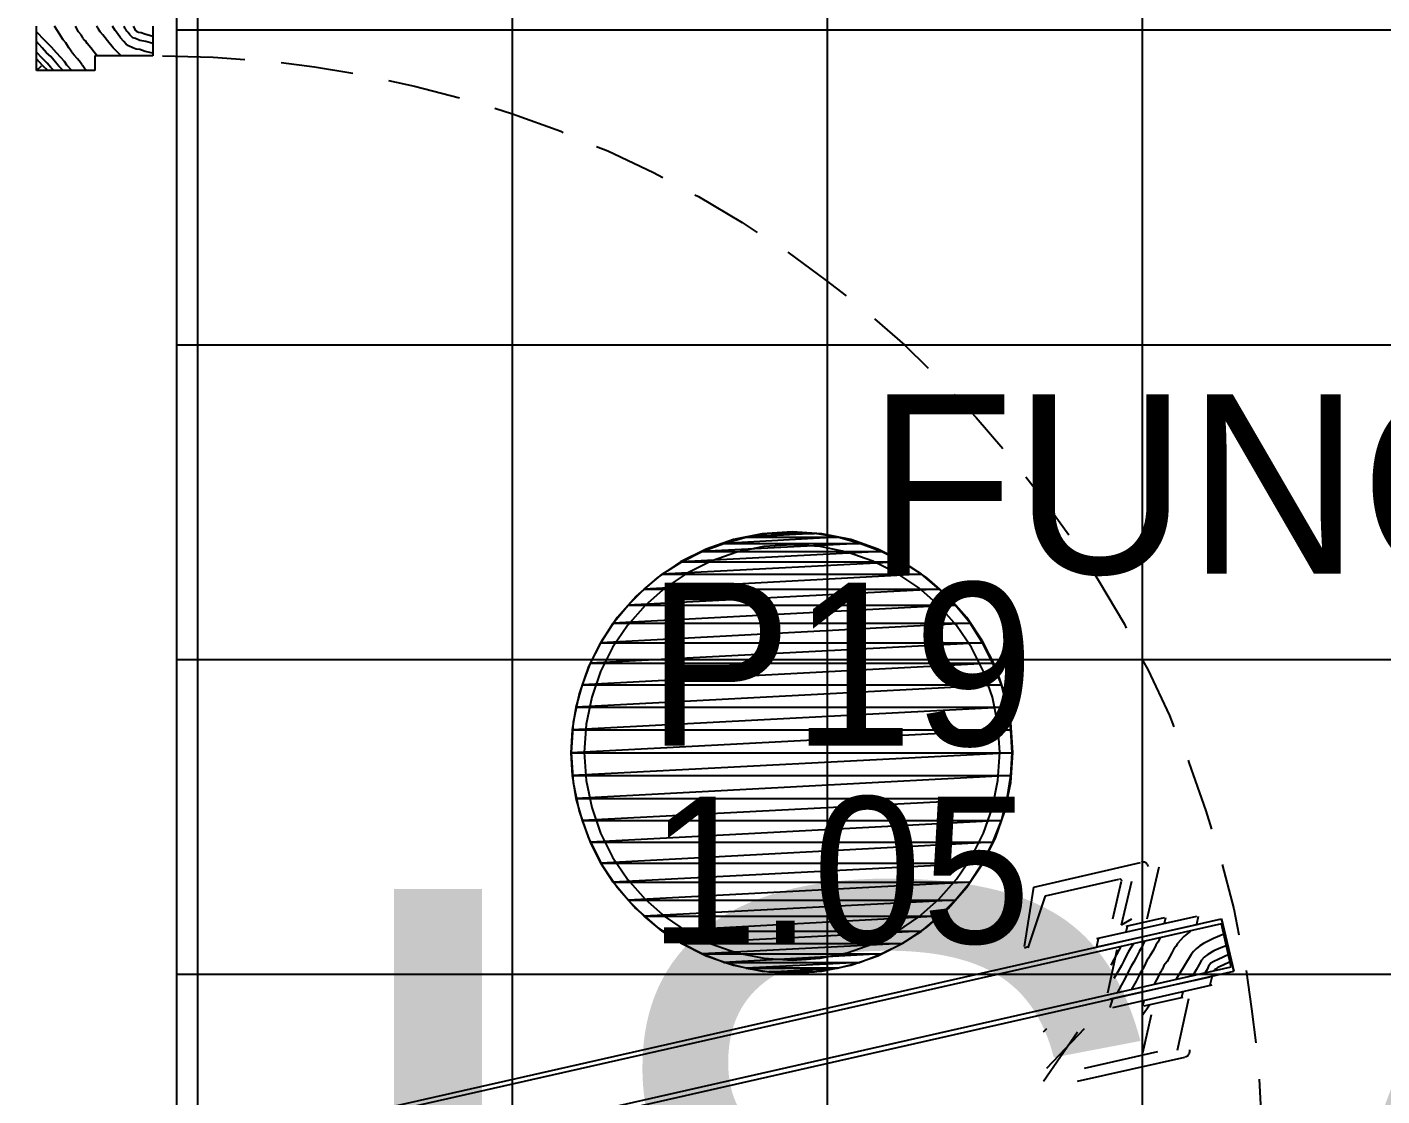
# Model space of a CAD drawing. Header units: millimetres. Extents: x 7649 to 34105, y 3983 to 25377.
# Drawn here: x 30915 to 32076, y 7458 to 8375 of the extents above; entities that cross this region are included whole.
import ezdxf

# ---------------------------------------------------------------- set-up
doc = ezdxf.new("R2010")
doc.units = ezdxf.units.MM

msp = doc.modelspace()

# ---------------------------------------------------------------- linework, layer by layer
at = {"layer": 'GEOMETRY', "color": 7}
for p, q in [((31060.84861, 7324.90139), (31060.84861, 9005.00556)), ((31330.72361, 7324.90139), (31330.72361, 9005.00556)), ((31600.59861, 7324.90139), (31600.59861, 9005.00556)), ((31870.47361, 7324.90139), (31870.47361, 9005.00556)), ((30922.73611, 8337.19722), (30922.73611, 8375.29722)), ((30941.25694, 8370.53472), (30938.08194, 8375.29722)), ((30958.71944, 8370.53472), (30956.07361, 8375.29722)), ((30975.65278, 8372.65139), (30974.06528, 8375.29722)), ((30989.94028, 8371.59306), (30987.82361, 8375.29722)), ((30998.40694, 8373.70972), (30997.87778, 8375.29722)), ((30998.93611, 8372.65139), (30998.40694, 8373.70972)), ((31006.87361, 8373.18056), (31005.81528, 8375.29722)), ((31007.40278, 8371.59306), (31006.87361, 8373.18056)), ((31022.21944, 8375.29722), (31022.21944, 8349.89722)), ((30929.61528, 8363.12639), (30922.73611, 8370.53472)), ((30927.49861, 8356.77639), (30922.73611, 8362.06806)), ((30935.43611, 8357.30556), (30929.61528, 8363.12639)), ((30943.37361, 8366.83056), (30941.25694, 8370.53472)), ((30945.49028, 8363.65556), (30943.37361, 8366.83056)), ((30947.60694, 8361.00972), (30945.49028, 8363.65556)), ((30960.83611, 8367.88889), (30958.71944, 8370.53472)), ((30961.89444, 8365.77222), (30960.83611, 8367.88889)), ((30962.42361, 8365.24306), (30961.89444, 8365.77222)), ((30962.95278, 8364.71389), (30962.42361, 8365.24306)), ((30962.95278, 8364.18472), (30962.95278, 8364.71389)), ((30963.48194, 8363.65556), (30962.95278, 8364.18472)), ((30964.54028, 8362.59722), (30963.48194, 8363.65556)), ((30966.12778, 8360.48056), (30964.54028, 8362.59722)), ((30977.24028, 8370.53472), (30975.65278, 8372.65139)), ((30979.35694, 8367.88889), (30977.24028, 8370.53472)), ((30983.59028, 8362.59722), (30979.35694, 8367.88889)), ((30988.35278, 8356.77639), (30983.59028, 8362.59722)), ((30992.05694, 8368.94722), (30989.94028, 8371.59306)), ((30994.70278, 8365.24306), (30992.05694, 8368.94722)), ((30997.34861, 8362.06806), (30994.70278, 8365.24306)), ((30999.46528, 8359.95139), (30997.34861, 8362.06806)), ((30999.46528, 8372.12222), (30998.93611, 8372.65139)), ((30999.99444, 8371.06389), (30999.46528, 8372.12222)), ((31001.05278, 8370.00556), (30999.99444, 8371.06389)), ((31002.64028, 8367.88889), (31001.05278, 8370.00556)), ((31005.28611, 8365.24306), (31002.64028, 8367.88889)), ((31007.40278, 8364.71389), (31005.28611, 8365.24306)), ((31008.46111, 8371.06389), (31007.40278, 8371.59306)), ((31011.10694, 8363.12639), (31007.40278, 8364.71389)), ((31008.46111, 8370.53472), (31008.46111, 8371.06389)), ((31010.04861, 8370.00556), (31008.46111, 8370.53472)), ((31012.16528, 8369.47639), (31010.04861, 8370.00556)), ((31016.39861, 8362.06806), (31011.10694, 8363.12639)), ((31015.34028, 8368.41806), (31012.16528, 8369.47639)), ((31022.21944, 8366.30139), (31015.34028, 8368.41806)), ((31022.21944, 8360.48056), (31016.39861, 8362.06806)), ((31042.85694, 8372.12222), (33322.50694, 8372.12222)), ((30927.49861, 8347.78056), (30922.73611, 8353.07222)), ((30931.20278, 8352.54306), (30927.49861, 8356.77639)), ((30934.90694, 8349.36806), (30931.20278, 8352.54306)), ((30939.66944, 8352.54306), (30935.43611, 8357.30556)), ((30943.37361, 8348.30972), (30939.66944, 8352.54306)), ((30950.25278, 8356.77639), (30947.60694, 8361.00972)), ((30951.84028, 8354.65972), (30950.25278, 8356.77639)), ((30952.89861, 8353.07222), (30951.84028, 8354.65972)), ((30953.42778, 8352.54306), (30952.89861, 8353.07222)), ((30953.42778, 8352.01389), (30953.42778, 8352.54306)), ((30955.01528, 8350.42639), (30953.42778, 8352.01389)), ((30957.66111, 8347.25139), (30955.01528, 8350.42639)), ((30969.30278, 8356.77639), (30966.12778, 8360.48056)), ((30971.94861, 8353.07222), (30969.30278, 8356.77639)), ((30974.59444, 8349.89722), (30971.94861, 8353.07222)), ((30972.47778, 8349.89722), (30972.47778, 8337.19722)), ((31022.21944, 8349.89722), (30972.47778, 8349.89722)), ((30991.52778, 8353.60139), (30988.35278, 8356.77639)), ((30995.23194, 8349.89722), (30991.52778, 8353.60139)), ((31001.58194, 8358.36389), (30999.46528, 8359.95139)), ((31005.28611, 8356.77639), (31001.58194, 8358.36389)), ((31007.93194, 8355.71806), (31005.28611, 8356.77639)), ((31011.10694, 8355.18889), (31007.93194, 8355.71806)), ((31015.86944, 8353.60139), (31011.10694, 8355.18889)), ((31022.21944, 8352.01389), (31015.86944, 8353.60139)), ((31030.68611, 8349.89722), (31074.07778, 8348.83889)), ((30928.02778, 8341.43056), (30922.73611, 8347.25139)), ((30922.73611, 8337.19722), (30926.96944, 8341.43056)), ((30931.73194, 8343.54722), (30927.49861, 8347.78056)), ((30932.26111, 8337.19722), (30928.02778, 8341.43056)), ((30934.90694, 8339.84306), (30931.73194, 8343.54722)), ((30937.55278, 8346.19306), (30934.90694, 8349.36806)), ((30937.55278, 8337.19722), (30934.90694, 8339.84306)), ((30941.78611, 8340.90139), (30937.55278, 8346.19306)), ((30945.49028, 8337.19722), (30941.78611, 8340.90139)), ((30946.54861, 8345.13472), (30943.37361, 8348.30972)), ((30948.66528, 8341.95972), (30946.54861, 8345.13472)), ((30952.89861, 8337.19722), (30948.66528, 8341.95972)), ((30960.30694, 8344.07639), (30957.66111, 8347.25139)), ((30961.36528, 8342.48889), (30960.30694, 8344.07639)), ((30961.89444, 8341.95972), (30961.36528, 8342.48889)), ((30962.42361, 8341.43056), (30961.89444, 8341.95972)), ((30962.95278, 8340.37222), (30962.42361, 8341.43056)), ((30964.01111, 8338.78472), (30962.95278, 8340.37222)), ((30965.59861, 8337.19722), (30964.01111, 8338.78472)), ((31074.07778, 8348.83889), (31101.06528, 8346.72222)), ((31132.28611, 8344.07639), (31160.86111, 8340.37222)), ((31160.86111, 8340.37222), (31193.66944, 8335.08056)), ((30972.47778, 8337.19722), (30922.73611, 8337.19722)), ((31224.36111, 8328.73056), (31246.58611, 8323.96806)), ((31246.58611, 8323.96806), (31285.21528, 8313.91389)), ((31315.37778, 8304.91806), (31330.72361, 8300.15556)), ((31330.72361, 8300.15556), (31371.99861, 8285.33889)), ((31371.99861, 8285.33889), (31374.11528, 8284.28056)), ((31402.69028, 8272.10972), (31412.21528, 8268.40556)), ((31412.21528, 8268.40556), (31451.37361, 8249.88472)), ((31451.37361, 8249.88472), (31459.31111, 8245.65139)), ((31486.82778, 8230.83472), (31490.00278, 8229.24722)), ((31490.00278, 8229.24722), (31527.57361, 8207.02222)), ((31527.57361, 8207.02222), (31540.27361, 8198.55556)), ((31566.73194, 8181.62222), (31599.54028, 8157.28056)), ((31599.54028, 8157.28056), (31616.47361, 8144.05139)), ((31640.81528, 8124.47222), (31666.74444, 8101.71806)), ((31042.85694, 8102.24722), (33322.50694, 8102.24722)), ((31666.74444, 8101.71806), (31686.85278, 8082.13889)), ((31709.07778, 8059.91389), (31728.12778, 8039.80556)), ((31728.12778, 8039.80556), (31750.88194, 8013.34722)), ((31770.46111, 7989.00556), (31783.69028, 7972.07222)), ((31783.69028, 7972.07222), (31807.50278, 7939.26389)), ((31628.11528, 7931.85556), (31493.17778, 7924.97639)), ((31493.17778, 7924.97639), (31511.69861, 7931.85556)), ((31628.11528, 7931.85556), (31493.17778, 7924.97639)), ((31519.88084, 7935.15212), (31496.53536, 7927.04322)), ((31609.06528, 7937.14722), (31511.69861, 7931.85556)), ((31511.69861, 7931.85556), (31530.74861, 7937.14722)), ((31609.06528, 7937.14722), (31511.69861, 7931.85556)), ((31511.69861, 7931.85556), (31628.11528, 7931.85556)), ((31511.69861, 7931.85556), (31628.11528, 7931.85556)), ((31544.50136, 7940.18275), (31519.88084, 7935.15212)), ((31589.48611, 7940.32222), (31530.74861, 7937.14722)), ((31530.74861, 7937.14722), (31550.32778, 7940.32222)), ((31589.48611, 7940.32222), (31530.74861, 7937.14722)), ((31530.74861, 7937.14722), (31609.06528, 7937.14722)), ((31530.74861, 7937.14722), (31609.06528, 7937.14722)), ((31570.17153, 7941.90972), (31544.50136, 7940.18275)), ((31569.90694, 7941.38056), (31550.32778, 7940.32222)), ((31550.32778, 7940.32222), (31589.48611, 7940.32222)), ((31550.32778, 7940.32222), (31589.48611, 7940.32222)), ((31589.48611, 7940.32222), (31569.90694, 7941.38056)), ((31595.84169, 7940.18275), (31570.17153, 7941.90972)), ((31609.06528, 7937.14722), (31589.48611, 7940.32222)), ((31620.46222, 7935.15212), (31595.84169, 7940.18275)), ((31628.11528, 7931.85556), (31609.06528, 7937.14722)), ((31643.8077, 7927.04322), (31620.46222, 7935.15212)), ((31646.63611, 7924.97639), (31628.11528, 7931.85556)), ((31496.53536, 7927.04322), (31474.69032, 7916.08146)), ((31646.63611, 7924.97639), (31475.71528, 7915.98056)), ((31475.71528, 7915.98056), (31493.17778, 7924.97639)), ((31646.63611, 7924.97639), (31475.71528, 7915.98056)), ((31493.17778, 7924.97639), (31646.63611, 7924.97639)), ((31493.17778, 7924.97639), (31646.63611, 7924.97639)), ((31522.83492, 7924.43658), (31500.86077, 7916.80402)), ((31546.00923, 7929.1717), (31522.83492, 7924.43658)), ((31570.17153, 7930.79722), (31546.00923, 7929.1717)), ((31594.33383, 7929.1717), (31570.17153, 7930.79722)), ((31617.50814, 7924.43658), (31594.33383, 7929.1717)), ((31639.48228, 7916.80402), (31617.50814, 7924.43658)), ((31665.65273, 7916.08146), (31643.8077, 7927.04322)), ((31664.62778, 7915.98056), (31646.63611, 7924.97639)), ((31474.69032, 7916.08146), (31454.57114, 7902.49224)), ((31664.62778, 7915.98056), (31458.78194, 7905.39722)), ((31458.78194, 7905.39722), (31475.71528, 7915.98056)), ((31664.62778, 7915.98056), (31458.78194, 7905.39722)), ((31475.71528, 7915.98056), (31664.62778, 7915.98056)), ((31475.71528, 7915.98056), (31664.62778, 7915.98056)), ((31500.86077, 7916.80402), (31480.29894, 7906.48618)), ((31660.04412, 7906.48618), (31639.48228, 7916.80402)), ((31681.03194, 7905.39722), (31664.62778, 7915.98056)), ((31685.77192, 7902.49224), (31665.65273, 7916.08146)), ((31824.96528, 7912.80556), (31832.90278, 7900.10556)), ((31454.57114, 7902.49224), (31436.40321, 7886.50096)), ((31681.03194, 7905.39722), (31443.43611, 7892.69722)), ((31443.43611, 7892.69722), (31458.78194, 7905.39722)), ((31681.03194, 7905.39722), (31443.43611, 7892.69722)), ((31458.78194, 7905.39722), (31681.03194, 7905.39722)), ((31458.78194, 7905.39722), (31681.03194, 7905.39722)), ((31480.29894, 7906.48618), (31461.36158, 7893.69522)), ((31678.98147, 7893.69522), (31660.04412, 7906.48618)), ((31696.37778, 7892.69722), (31681.03194, 7905.39722)), ((31703.93985, 7886.50096), (31685.77192, 7902.49224)), ((31832.90278, 7900.10556), (31855.12778, 7862.53472)), ((31436.40321, 7886.50096), (31420.41193, 7868.33303)), ((31696.37778, 7892.69722), (31429.67778, 7878.93889)), ((31429.67778, 7878.93889), (31443.43611, 7892.69722)), ((31696.37778, 7892.69722), (31429.67778, 7878.93889)), ((31443.43611, 7892.69722), (31696.37778, 7892.69722)), ((31443.43611, 7892.69722), (31696.37778, 7892.69722)), ((31461.36158, 7893.69522), (31444.26087, 7878.6433)), ((31696.08219, 7878.6433), (31678.98147, 7893.69522)), ((31710.13611, 7878.93889), (31696.37778, 7892.69722)), ((31719.93113, 7868.33303), (31703.93985, 7886.50096)), ((31710.13611, 7878.93889), (31416.97778, 7863.59306)), ((31416.97778, 7863.59306), (31429.67778, 7878.93889)), ((31710.13611, 7878.93889), (31416.97778, 7863.59306)), ((31444.26087, 7878.6433), (31429.20895, 7861.54258)), ((31429.67778, 7878.93889), (31710.13611, 7878.93889)), ((31429.67778, 7878.93889), (31710.13611, 7878.93889)), ((31711.13411, 7861.54258), (31696.08219, 7878.6433)), ((31722.83611, 7863.59306), (31710.13611, 7878.93889)), ((31722.83611, 7863.59306), (31406.39444, 7846.65972)), ((31406.39444, 7846.65972), (31416.97778, 7863.59306)), ((31722.83611, 7863.59306), (31406.39444, 7846.65972)), ((31420.41193, 7868.33303), (31406.82271, 7848.21384)), ((31416.97778, 7863.59306), (31722.83611, 7863.59306)), ((31416.97778, 7863.59306), (31722.83611, 7863.59306)), ((31733.52035, 7848.21384), (31719.93113, 7868.33303)), ((31733.41944, 7846.65972), (31722.83611, 7863.59306)), ((31855.12778, 7862.53472), (31856.71528, 7859.35972)), ((31429.20895, 7861.54258), (31416.41799, 7842.60523)), ((31723.92507, 7842.60523), (31711.13411, 7861.54258)), ((31406.82271, 7848.21384), (31395.86095, 7826.36881)), ((31733.41944, 7846.65972), (31397.39861, 7829.19722)), ((31397.39861, 7829.19722), (31406.39444, 7846.65972)), ((31733.41944, 7846.65972), (31397.39861, 7829.19722)), ((31416.41799, 7842.60523), (31406.10015, 7822.0434)), ((31406.39444, 7846.65972), (31733.41944, 7846.65972)), ((31406.39444, 7846.65972), (31733.41944, 7846.65972)), ((31734.24291, 7822.0434), (31723.92507, 7842.60523)), ((31742.41528, 7829.19722), (31733.41944, 7846.65972)), ((31744.48211, 7826.36881), (31733.52035, 7848.21384)), ((31042.85694, 7832.37222), (33322.50694, 7832.37222)), ((31742.41528, 7829.19722), (31390.51944, 7810.67639)), ((31390.51944, 7810.67639), (31397.39861, 7829.19722)), ((31742.41528, 7829.19722), (31390.51944, 7810.67639)), ((31397.39861, 7829.19722), (31742.41528, 7829.19722)), ((31397.39861, 7829.19722), (31742.41528, 7829.19722)), ((31749.82361, 7810.67639), (31742.41528, 7829.19722)), ((31871.00278, 7831.31389), (31875.23611, 7823.90556)), ((31395.86095, 7826.36881), (31387.75205, 7803.02333)), ((31406.10015, 7822.0434), (31398.46759, 7800.06925)), ((31741.87547, 7800.06925), (31734.24291, 7822.0434)), ((31752.59101, 7803.02333), (31744.48211, 7826.36881)), ((31875.23611, 7823.90556), (31893.75694, 7784.21806)), ((31749.82361, 7810.67639), (31385.22778, 7791.62639)), ((31385.22778, 7791.62639), (31390.51944, 7810.67639)), ((31749.82361, 7810.67639), (31385.22778, 7791.62639)), ((31390.51944, 7810.67639), (31749.82361, 7810.67639)), ((31390.51944, 7810.67639), (31749.82361, 7810.67639)), ((31754.58611, 7791.62639), (31749.82361, 7810.67639)), ((31387.75205, 7803.02333), (31382.72141, 7778.40281)), ((31398.46759, 7800.06925), (31393.73246, 7776.89494)), ((31746.61059, 7776.89494), (31741.87547, 7800.06925)), ((31757.62164, 7778.40281), (31752.59101, 7803.02333)), ((31754.58611, 7791.62639), (31382.05278, 7772.04722)), ((31382.05278, 7772.04722), (31385.22778, 7791.62639)), ((31754.58611, 7791.62639), (31382.05278, 7772.04722)), ((31385.22778, 7791.62639), (31754.58611, 7791.62639)), ((31385.22778, 7791.62639), (31754.58611, 7791.62639)), ((31757.76111, 7772.04722), (31754.58611, 7791.62639)), ((31893.75694, 7784.21806), (31897.46111, 7774.69306)), ((31382.72141, 7778.40281), (31380.99444, 7752.73264)), ((31757.76111, 7772.04722), (31380.99444, 7752.46806)), ((31380.99444, 7752.46806), (31382.05278, 7772.04722)), ((31757.76111, 7772.04722), (31380.99444, 7752.46806)), ((31382.05278, 7772.04722), (31757.76111, 7772.04722)), ((31382.05278, 7772.04722), (31757.76111, 7772.04722)), ((31393.73246, 7776.89494), (31392.10694, 7752.73264)), ((31748.23611, 7752.73264), (31746.61059, 7776.89494)), ((31759.34861, 7752.73264), (31757.62164, 7778.40281)), ((31758.81944, 7752.46806), (31757.76111, 7772.04722)), ((31380.99444, 7752.73264), (31382.72141, 7727.06247)), ((31380.99444, 7752.46806), (31758.81944, 7752.46806)), ((31380.99444, 7752.46806), (31758.81944, 7752.46806)), ((31382.05278, 7732.88889), (31380.99444, 7752.46806)), ((31758.81944, 7752.46806), (31382.05278, 7732.88889)), ((31758.81944, 7752.46806), (31382.05278, 7732.88889)), ((31392.10694, 7752.73264), (31393.73246, 7728.57034)), ((31392.10694, 7752.46806), (31748.23611, 7752.46806)), ((31746.61059, 7728.57034), (31748.23611, 7752.73264)), ((31757.62164, 7727.06247), (31759.34861, 7752.73264)), ((31757.76111, 7732.88889), (31758.81944, 7752.46806)), ((31909.63194, 7746.11806), (31910.16111, 7744.00139)), ((31910.16111, 7744.00139), (31924.97778, 7702.72639)), ((31382.05278, 7732.88889), (31757.76111, 7732.88889)), ((31382.05278, 7732.88889), (31757.76111, 7732.88889)), ((31385.22778, 7713.30972), (31382.05278, 7732.88889)), ((31382.72141, 7727.06247), (31387.75205, 7702.44195)), ((31757.76111, 7732.88889), (31385.22778, 7713.30972)), ((31757.76111, 7732.88889), (31385.22778, 7713.30972)), ((31393.73246, 7728.57034), (31398.46759, 7705.39603)), ((31741.87547, 7705.39603), (31746.61059, 7728.57034)), ((31752.59101, 7702.44195), (31757.62164, 7727.06247)), ((31754.58611, 7713.30972), (31757.76111, 7732.88889)), ((31385.22778, 7713.30972), (31754.58611, 7713.30972)), ((31385.22778, 7713.30972), (31754.58611, 7713.30972)), ((31390.51944, 7694.25972), (31385.22778, 7713.30972)), ((31754.58611, 7713.30972), (31390.51944, 7694.25972)), ((31754.58611, 7713.30972), (31390.51944, 7694.25972)), ((31749.82361, 7694.25972), (31754.58611, 7713.30972)), ((31387.75205, 7702.44195), (31395.86095, 7679.09647)), ((31398.46759, 7705.39603), (31406.10015, 7683.42188)), ((31734.24291, 7683.42188), (31741.87547, 7705.39603)), ((31744.48211, 7679.09647), (31752.59101, 7702.44195)), ((31924.97778, 7702.72639), (31929.74028, 7686.85139)), ((31390.51944, 7694.25972), (31749.82361, 7694.25972)), ((31390.51944, 7694.25972), (31749.82361, 7694.25972)), ((31397.39861, 7675.73889), (31390.51944, 7694.25972)), ((31749.82361, 7694.25972), (31397.39861, 7675.73889)), ((31749.82361, 7694.25972), (31397.39861, 7675.73889)), ((31742.41528, 7675.73889), (31749.82361, 7694.25972)), ((31395.86095, 7679.09647), (31406.82271, 7657.25143)), ((31406.10015, 7683.42188), (31416.41799, 7662.86005)), ((31723.92507, 7662.86005), (31734.24291, 7683.42188)), ((31733.52035, 7657.25143), (31744.48211, 7679.09647)), ((31397.39861, 7675.73889), (31742.41528, 7675.73889)), ((31397.39861, 7675.73889), (31742.41528, 7675.73889)), ((31406.39444, 7657.74722), (31397.39861, 7675.73889)), ((31742.41528, 7675.73889), (31406.39444, 7657.74722)), ((31742.41528, 7675.73889), (31406.39444, 7657.74722)), ((31733.41944, 7657.74722), (31742.41528, 7675.73889)), ((31406.39444, 7657.74722), (31733.41944, 7657.74722)), ((31406.39444, 7657.74722), (31733.41944, 7657.74722)), ((31416.97778, 7641.34306), (31406.39444, 7657.74722)), ((31406.82271, 7657.25143), (31420.41193, 7637.13225)), ((31416.41799, 7662.86005), (31429.20895, 7643.9227)), ((31733.41944, 7657.74722), (31416.97778, 7641.34306)), ((31733.41944, 7657.74722), (31416.97778, 7641.34306)), ((31711.13411, 7643.9227), (31723.92507, 7662.86005)), ((31719.93113, 7637.13225), (31733.52035, 7657.25143)), ((31722.83611, 7641.34306), (31733.41944, 7657.74722)), ((31777.34028, 7637.10972), (31868.88611, 7658.27639)), ((31870.30567, 7658.78734), (31869.63025, 7658.68153)), ((31870.97325, 7658.80134), (31870.30567, 7658.78734)), ((31871.6258, 7658.72806), (31870.97325, 7658.80134)), ((31872.25618, 7658.57202), (31871.6258, 7658.72806)), ((31872.85722, 7658.33774), (31872.25618, 7658.57202)), ((31873.42175, 7658.02976), (31872.85722, 7658.33774)), ((31873.94262, 7657.6526), (31873.42175, 7658.02976)), ((31874.41266, 7657.21078), (31873.94262, 7657.6526)), ((31874.8247, 7656.70883), (31874.41266, 7657.21078)), ((31874.70694, 7610.12222), (31884.76111, 7654.57222)), ((31875.17159, 7656.15128), (31874.8247, 7656.70883)), ((31875.44617, 7655.54264), (31875.17159, 7656.15128)), ((31875.64126, 7654.88745), (31875.44617, 7655.54264)), ((31938.73611, 7656.68889), (31948.79028, 7618.58889)), ((31416.97778, 7641.34306), (31722.83611, 7641.34306)), ((31416.97778, 7641.34306), (31722.83611, 7641.34306)), ((31429.67778, 7625.99722), (31416.97778, 7641.34306)), ((31429.20895, 7643.9227), (31444.26087, 7626.82198)), ((31722.83611, 7641.34306), (31429.67778, 7625.99722)), ((31722.83611, 7641.34306), (31429.67778, 7625.99722)), ((31696.08219, 7626.82198), (31711.13411, 7643.9227)), ((31710.13611, 7625.99722), (31722.83611, 7641.34306)), ((31787.39444, 7629.70139), (31850.36528, 7643.98889)), ((31845.07361, 7610.12222), (31852.48194, 7642.40139)), ((31850.99878, 7643.98229), (31850.74975, 7643.94341)), ((31851.24491, 7643.98736), (31850.99878, 7643.98229)), ((31851.48549, 7643.9603), (31851.24491, 7643.98736)), ((31851.7179, 7643.90278), (31851.48549, 7643.9603)), ((31851.93948, 7643.81645), (31851.7179, 7643.90278)), ((31852.1476, 7643.70299), (31851.93948, 7643.81645)), ((31852.33961, 7643.56405), (31852.1476, 7643.70299)), ((31852.51287, 7643.40131), (31852.33961, 7643.56405)), ((31852.48194, 7604.83056), (31861.47778, 7642.40139)), ((31852.66475, 7643.21642), (31852.51287, 7643.40131)), ((31852.7926, 7643.01106), (31852.66475, 7643.21642)), ((31852.89377, 7642.78689), (31852.7926, 7643.01106)), ((31852.96563, 7642.54557), (31852.89377, 7642.78689)), ((31420.41193, 7637.13225), (31436.40321, 7618.96432)), ((31703.93985, 7618.96432), (31719.93113, 7637.13225)), ((31769.40278, 7586.30972), (31777.34028, 7637.10972)), ((31772.57778, 7585.25139), (31787.39444, 7629.70139)), ((31429.67778, 7625.99722), (31710.13611, 7625.99722)), ((31429.67778, 7625.99722), (31710.13611, 7625.99722)), ((31443.43611, 7612.23889), (31429.67778, 7625.99722)), ((31436.40321, 7618.96432), (31454.57114, 7602.97304)), ((31710.13611, 7625.99722), (31443.43611, 7612.23889)), ((31710.13611, 7625.99722), (31443.43611, 7612.23889)), ((31444.26087, 7626.82198), (31461.36158, 7611.77006)), ((31678.98147, 7611.77006), (31696.08219, 7626.82198)), ((31685.77192, 7602.97304), (31703.93985, 7618.96432)), ((31696.37778, 7612.23889), (31710.13611, 7625.99722)), ((31948.79028, 7618.58889), (31953.02361, 7596.36389)), ((31016.92778, 7401.63056), (31938.20694, 7610.12222)), ((31443.43611, 7612.23889), (31696.37778, 7612.23889)), ((31443.43611, 7612.23889), (31696.37778, 7612.23889)), ((31458.78194, 7599.53889), (31443.43611, 7612.23889)), ((31696.37778, 7612.23889), (31458.78194, 7599.53889)), ((31696.37778, 7612.23889), (31458.78194, 7599.53889)), ((31461.36158, 7611.77006), (31480.29894, 7598.9791)), ((31660.04412, 7598.9791), (31678.98147, 7611.77006)), ((31681.03194, 7599.53889), (31696.37778, 7612.23889)), ((31831.31528, 7593.18889), (31917.04028, 7612.23889)), ((31852.48194, 7604.83056), (31861.47778, 7610.12222)), ((31856.71528, 7603.77222), (31889.52361, 7611.18056)), ((31889.52361, 7606.41806), (31890.58194, 7611.18056)), ((31917.04028, 7605.35972), (31918.62778, 7612.23889)), ((31938.20694, 7610.12222), (31948.79028, 7565.14306)), ((31948.79028, 7565.14306), (31938.20694, 7610.12222)), ((31938.20694, 7605.88889), (31018.51528, 7397.92639)), ((31454.57114, 7602.97304), (31474.69032, 7589.38382)), ((31458.78194, 7599.53889), (31681.03194, 7599.53889)), ((31458.78194, 7599.53889), (31681.03194, 7599.53889)), ((31475.71528, 7588.95556), (31458.78194, 7599.53889)), ((31681.03194, 7599.53889), (31475.71528, 7588.95556)), ((31681.03194, 7599.53889), (31475.71528, 7588.95556)), ((31480.29894, 7598.9791), (31500.86077, 7588.66126)), ((31639.48228, 7588.66126), (31660.04412, 7598.9791)), ((31664.62778, 7588.95556), (31681.03194, 7599.53889)), ((31665.65273, 7589.38382), (31685.77192, 7602.97304)), ((31832.90278, 7586.30972), (31918.62778, 7605.35972)), ((31856.71528, 7599.00972), (31857.77361, 7603.77222)), ((31905.92778, 7594.77639), (31900.63611, 7588.95556)), ((31911.74861, 7599.53889), (31905.92778, 7594.77639)), ((31940.32361, 7596.89306), (31931.32778, 7593.18889)), ((31946.67361, 7568.84722), (31938.20694, 7605.88889)), ((31474.69032, 7589.38382), (31496.53536, 7578.42206)), ((31475.71528, 7588.95556), (31664.62778, 7588.95556)), ((31475.71528, 7588.95556), (31664.62778, 7588.95556)), ((31493.17778, 7579.95972), (31475.71528, 7588.95556)), ((31664.62778, 7588.95556), (31493.17778, 7579.95972)), ((31664.62778, 7588.95556), (31493.17778, 7579.95972)), ((31500.86077, 7588.66126), (31522.83492, 7581.0287)), ((31617.50814, 7581.0287), (31639.48228, 7588.66126)), ((31643.8077, 7578.42206), (31665.65273, 7589.38382)), ((31646.63611, 7579.95972), (31664.62778, 7588.95556)), ((31769.40278, 7585.25139), (31772.57778, 7586.30972)), ((31831.31528, 7586.30972), (31832.90278, 7593.18889)), ((31840.84028, 7546.62222), (31848.77778, 7583.66389)), ((31850.36528, 7583.13472), (31848.24861, 7579.43056)), ((31851.95278, 7586.30972), (31850.36528, 7583.13472)), ((31859.89028, 7584.19306), (31858.30278, 7581.54722)), ((31862.53611, 7588.42639), (31859.89028, 7584.19306)), ((31869.94444, 7585.78056), (31867.82778, 7582.07639)), ((31871.00278, 7587.89722), (31869.94444, 7585.78056)), ((31872.59028, 7591.07222), (31871.00278, 7587.89722)), ((31879.99861, 7583.13472), (31876.82361, 7578.37222)), ((31882.11528, 7587.36806), (31879.99861, 7583.13472)), ((31883.70278, 7590.01389), (31882.11528, 7587.36806)), ((31885.81944, 7593.71806), (31883.70278, 7590.01389)), ((31897.46111, 7584.19306), (31895.87361, 7581.01806)), ((31899.04861, 7586.30972), (31897.46111, 7584.19306)), ((31900.63611, 7588.95556), (31899.04861, 7586.30972)), ((31916.51111, 7584.19306), (31914.39444, 7582.07639)), ((31919.68611, 7586.83889), (31916.51111, 7584.19306)), ((31922.86111, 7588.95556), (31919.68611, 7586.83889)), ((31931.32778, 7593.18889), (31922.86111, 7588.95556)), ((31937.67778, 7585.25139), (31931.85694, 7582.60556)), ((31942.44028, 7586.83889), (31937.67778, 7585.25139)), ((31493.17778, 7579.95972), (31646.63611, 7579.95972)), ((31493.17778, 7579.95972), (31646.63611, 7579.95972)), ((31511.69861, 7572.55139), (31493.17778, 7579.95972)), ((31496.53536, 7578.42206), (31519.88084, 7570.31316)), ((31646.63611, 7579.95972), (31511.69861, 7572.55139)), ((31646.63611, 7579.95972), (31511.69861, 7572.55139)), ((31511.69861, 7572.55139), (31628.11528, 7572.55139)), ((31511.69861, 7572.55139), (31628.11528, 7572.55139)), ((31530.74861, 7567.78889), (31511.69861, 7572.55139)), ((31522.83492, 7581.0287), (31546.00923, 7576.29358)), ((31628.11528, 7572.55139), (31530.74861, 7567.78889)), ((31628.11528, 7572.55139), (31530.74861, 7567.78889)), ((31546.00923, 7576.29358), (31570.17153, 7574.66806)), ((31570.17153, 7574.66806), (31594.33383, 7576.29358)), ((31594.33383, 7576.29358), (31617.50814, 7581.0287)), ((31609.06528, 7567.78889), (31628.11528, 7572.55139)), ((31620.46222, 7570.31316), (31643.8077, 7578.42206)), ((31628.11528, 7572.55139), (31646.63611, 7579.95972)), ((31846.13194, 7575.19722), (31843.48611, 7570.43472)), ((31848.24861, 7579.43056), (31846.13194, 7575.19722)), ((31854.59861, 7574.13889), (31852.48194, 7569.90556)), ((31856.71528, 7578.37222), (31854.59861, 7574.13889)), ((31858.30278, 7581.54722), (31856.71528, 7578.37222)), ((31863.06528, 7573.08056), (31860.94861, 7569.37639)), ((31865.18194, 7576.78472), (31863.06528, 7573.08056)), ((31867.82778, 7582.07639), (31865.18194, 7576.78472)), ((31873.64861, 7573.08056), (31872.59028, 7570.43472)), ((31874.70694, 7574.66806), (31873.64861, 7573.08056)), ((31875.76528, 7576.25556), (31874.70694, 7574.66806)), ((31876.82361, 7578.37222), (31875.76528, 7576.25556)), ((31891.64028, 7573.60972), (31888.99444, 7569.90556)), ((31895.87361, 7581.01806), (31891.64028, 7573.60972)), ((31912.27778, 7579.43056), (31906.45694, 7569.90556)), ((31914.39444, 7582.07639), (31912.27778, 7579.43056)), ((31921.27361, 7574.66806), (31919.15694, 7570.96389)), ((31923.39028, 7577.31389), (31921.27361, 7574.66806)), ((31926.56528, 7579.43056), (31923.39028, 7577.31389)), ((31931.85694, 7582.60556), (31926.56528, 7579.43056)), ((31929.21111, 7572.02222), (31927.09444, 7569.37639)), ((31931.85694, 7573.60972), (31929.21111, 7572.02222)), ((31935.56111, 7575.19722), (31931.85694, 7573.60972)), ((31944.55694, 7579.43056), (31935.56111, 7575.19722)), ((31945.61528, 7573.08056), (31939.79444, 7570.43472)), ((31029.62778, 7361.41389), (31946.67361, 7568.84722)), ((31030.68611, 7357.18056), (31948.79028, 7565.14306)), ((31042.85694, 7562.49722), (33322.50694, 7562.49722)), ((31519.88084, 7570.31316), (31544.50136, 7565.28252)), ((31530.74861, 7567.78889), (31609.06528, 7567.78889)), ((31609.06528, 7567.78889), (31530.74861, 7567.78889)), ((31530.74861, 7567.78889), (31550.32778, 7564.61389)), ((31544.50136, 7565.28252), (31570.17153, 7563.55556)), ((31550.32778, 7564.61389), (31609.06528, 7567.78889)), ((31550.32778, 7564.61389), (31609.06528, 7567.78889)), ((31589.48611, 7564.61389), (31550.32778, 7564.61389)), ((31589.48611, 7564.61389), (31550.32778, 7564.61389)), ((31550.32778, 7564.61389), (31569.90694, 7563.55556)), ((31569.90694, 7563.55556), (31589.48611, 7564.61389)), ((31570.17153, 7563.55556), (31595.84169, 7565.28252)), ((31609.06528, 7567.78889), (31589.48611, 7564.61389)), ((31595.84169, 7565.28252), (31620.46222, 7570.31316)), ((31842.95694, 7541.33056), (31928.68194, 7560.38056)), ((31849.30694, 7564.61389), (31846.13194, 7558.79306)), ((31852.48194, 7569.90556), (31849.30694, 7564.61389)), ((31858.30278, 7564.61389), (31855.65694, 7559.32222)), ((31860.94861, 7569.37639), (31858.30278, 7564.61389)), ((31868.35694, 7563.02639), (31865.18194, 7556.67639)), ((31871.00278, 7567.25972), (31868.35694, 7563.02639)), ((31872.59028, 7570.43472), (31871.00278, 7567.25972)), ((31884.23194, 7560.90972), (31882.64444, 7557.73472)), ((31885.29028, 7563.02639), (31884.23194, 7560.90972)), ((31886.34861, 7564.61389), (31885.29028, 7563.02639)), ((31886.87778, 7565.67222), (31886.34861, 7564.61389)), ((31887.40694, 7566.73056), (31886.87778, 7566.20139)), ((31886.87778, 7566.20139), (31886.87778, 7565.67222)), ((31887.93611, 7567.78889), (31887.40694, 7566.73056)), ((31888.99444, 7569.90556), (31887.93611, 7567.78889)), ((31906.45694, 7569.90556), (31899.57778, 7558.26389)), ((31916.51111, 7566.20139), (31913.33611, 7560.90972)), ((31919.15694, 7570.96389), (31916.51111, 7566.20139)), ((31926.03611, 7566.73056), (31923.91944, 7563.55556)), ((31927.09444, 7569.37639), (31926.03611, 7566.73056)), ((31928.68194, 7553.50139), (31930.26944, 7560.38056)), ((31932.38611, 7566.20139), (31931.85694, 7565.14306)), ((31932.91528, 7566.73056), (31932.38611, 7566.20139)), ((31933.44444, 7567.25972), (31932.91528, 7566.73056)), ((31935.03194, 7568.31806), (31933.44444, 7567.25972)), ((31939.79444, 7570.43472), (31935.03194, 7568.31806)), ((31959.37361, 7565.67222), (31964.13611, 7532.86389)), ((31845.07361, 7533.92222), (31930.26944, 7553.50139)), ((31852.48194, 7553.50139), (31848.77778, 7546.62222)), ((31855.65694, 7559.32222), (31852.48194, 7553.50139)), ((31865.18194, 7556.67639), (31860.94861, 7549.26806)), ((31882.64444, 7557.73472), (31880.52778, 7554.03056)), ((31842.95694, 7533.92222), (31845.07361, 7541.33056)), ((31871.00278, 7535.50972), (31872.06111, 7539.74306)), ((31871.00278, 7528.10139), (31876.82361, 7536.56806)), ((31872.06111, 7535.50972), (31905.39861, 7542.91806)), ((31900.63611, 7497.40972), (31910.16111, 7541.85972)), ((31904.34028, 7542.91806), (31905.39861, 7547.68056)), ((31871.00278, 7495.29306), (31878.41111, 7528.10139)), ((31964.13611, 7532.86389), (31967.84028, 7503.75972)), ((31785.80694, 7513.28472), (31788.45278, 7515.93056)), ((31788.45278, 7482.06389), (31820.73194, 7515.93056)), ((31785.80694, 7470.95139), (31814.91111, 7513.28472)), ((31814.91111, 7470.95139), (31906.98611, 7491.58889)), ((31820.73194, 7482.06389), (31883.70278, 7496.35139)), ((31907.3003, 7491.71291), (31907.95593, 7491.90813)), ((31907.95593, 7491.90813), (31908.56485, 7492.18283)), ((31908.56485, 7492.18283), (31909.12258, 7492.52985)), ((31909.12258, 7492.52985), (31909.62459, 7492.94201)), ((31909.62459, 7492.94201), (31910.06641, 7493.41216)), ((31910.06641, 7493.41216), (31910.44352, 7493.93313)), ((31910.44352, 7493.93313), (31910.75143, 7494.49775)), ((31910.75143, 7494.49775), (31910.98564, 7495.09887)), ((31910.98564, 7495.09887), (31911.14164, 7495.72931)), ((31911.20103, 7497.04951), (31911.09542, 7497.72495)), ((31911.14164, 7495.72931), (31911.21494, 7496.38191)), ((31911.21494, 7496.38191), (31911.20103, 7497.04951)), ((31970.48611, 7472.53889), (31972.07361, 7445.55139))]:
    msp.add_line(p, q, dxfattribs=at)
at = {"layer": 'RECTANGLES', "color": 7}
msp.add_line((31042.85694, 7324.90139), (31042.85694, 9005.00556), dxfattribs=at)

# ---------------------------------------------------------------- texts
at = {"layer": 'TEXT'}
for s, height, p in [('FUNCIONARIOS', 153.66947, (31634.99444, 7905.93497)), ('P19', 139.69947, (31445.55278, 7758.58533)), ('1.05', 125.72947, (31447.66944, 7589.0107)), ('ORELLISAC', 605.38689, (28499.46011, 7030.15556))]:
    msp.add_text(s, height=height, dxfattribs=at).set_placement(p)

doc.saveas('drawing.dxf')
